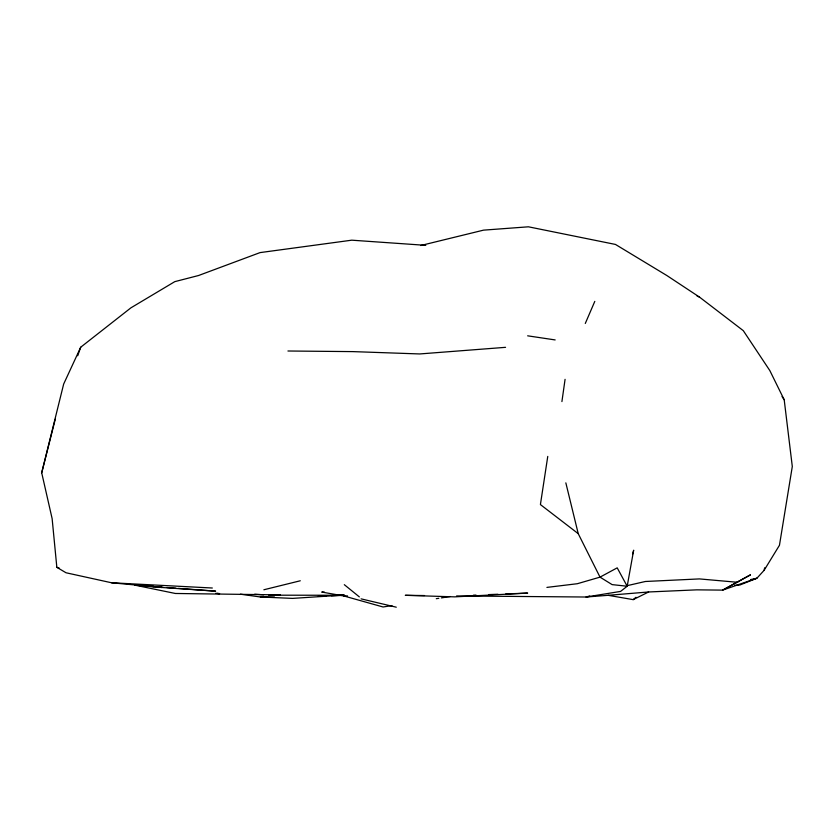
<?xml version="1.0" encoding="UTF-8"?>
<svg xmlns="http://www.w3.org/2000/svg" width="834" height="834" viewBox="0 0 834 834"><rect width="100%" height="100%" fill="white"/><g stroke="black" fill="none" stroke-linecap="round" stroke-linejoin="round"><path stroke-width="1.25" d="M561.918 401.571L565.077 379.345M547.761 456.417L540.411 504.57L578.223 533.656L600.011 577.138L612.114 584.613L627.189 586.239L633.663 550.211L632.725 553.943M734.827 585.291L739.904 584.999L756.897 578.243L764.121 570.31L764.653 567.777M178.393 588.377L215.641 591.15L161.733 587.47L111.579 582.778L66.032 572.77L56.837 567.318L52.135 518.654L41.7 472.805L63.665 384.047L80.71 347.215L130.928 307.829L174.796 281.642L198.565 275.512L260.041 252.608L351.771 240.182L425.767 245.342M41.7 472.805L55.284 419.21M77.698 355.753L80.71 347.215M585.291 323.456L594.798 301.376M764.121 570.31L779.456 545.28L792.3 466.508L784.2 399.778L769.824 370.567L743.292 330.66L699.486 297.092L666.856 275.533L615.461 244.435L528.422 226.806L483.543 230.142L420.722 245.519M456.615 595.945L586.041 597.019L608.153 595.309L633.183 599.636L635.967 597.29M750.673 579.557L756.897 578.243L722.682 590.118L750.319 574.928L722.682 590.118L696.776 589.846L648.623 591.973L608.153 595.309M633.183 599.636L648.623 591.973M589.763 595.976L586.041 597.019L620.579 591.41L627.189 586.239L617.202 567.85L600.011 577.138L577.336 583.717L546.906 587.397M263.867 589.763L300.292 580.777M627.022 585.697L645.38 581.486L699.413 578.911L737.683 582.299M391.938 605.609L383.077 606.985L343.618 595.903L321.747 592.067L324.332 592.088M436.286 598.687L438.82 598.301M441.363 597.905L450.224 596.519M505.56 347.33L419.7 353.95L352.855 351.614L287.938 350.999M344.379 595.028L292.578 598.395L260.354 596.988L240.432 594.194M473.41 595.184L475.995 595.08M488.912 594.59L497.961 594.246M505.717 593.944L527.682 593.099L454.645 596.863L405.293 595.309L424.527 595.549M318.338 596.112L326.115 595.893M331.296 595.747L344.244 595.372M153.988 586.563L134.733 585.124L175.359 593.474L280.412 594.882M343.618 595.903L347.517 595.903M260.354 596.988L274.438 596.988M268.704 595.174L343.399 595.278M111.579 582.778L212.326 588.012M254.724 594.183L263.617 594.809M156.563 586.75L162.984 587.23M166.831 587.522L175.828 588.189M134.733 585.124L161.733 587.47L156.573 586.782M215.662 593.349L219.519 593.683M217.007 593.339L219.561 593.589M150.12 585.927L153.988 586.438M527.651 335.821L555.163 339.928M361.07 598.854L396.275 607.194M56.837 567.318L59.266 568.1M697.109 296.08L699.486 297.092M344.306 584.676L359.35 596.894M782.063 396.525L784.2 399.778M565.838 482.855L578.223 533.656"/></g></svg>
